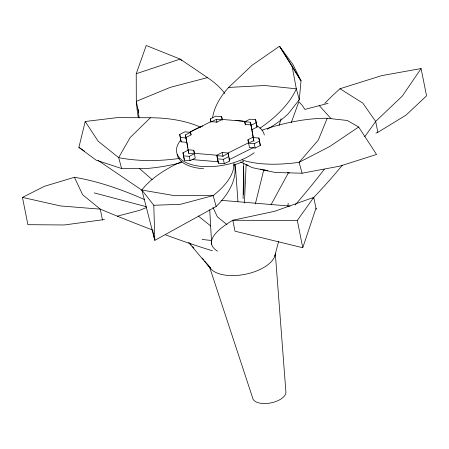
<?xml version="1.0" encoding="UTF-8"?>
<svg xmlns="http://www.w3.org/2000/svg" width="449" height="449" viewBox="0 0 449 449"><rect width="100%" height="100%" fill="white"/><g stroke="black" fill="none" stroke-linecap="round" stroke-linejoin="round"><path stroke-width="0.67" d="M243.083 198.654L243.751 162.97M243.672 194.411L243.975 183.209L243.588 166.377M244.419 203.015L246.125 164.648L248.078 165.249M181.778 162.493A106.183 48.531 -17.4 0 1 145.56 168.577L121.634 168.527L96.226 160.186L78.889 147.395L85.209 121.499L116.948 117.644L150.404 117.745A106.503 55.216 -11.3 0 1 200.591 127.258M255.352 203.93L263.715 170.064L265.797 170.149M274.782 256.087L278.666 241.186M279.155 125.451L281.04 118.716M313.772 197.358L297.311 220.442L232.818 220.268L234.995 231.184L302.766 247.736L315.956 208.274L313.772 197.358L274.698 211.277L232.818 220.268A195.725 38.906 -11.1 0 0 217.501 251.159M138.326 117.761A195.725 168.992 28.7 0 1 136.316 101.345L136.221 73.737L146.234 45.506L180.161 59.088L207.483 77.615A149.006 83.559 -11.4 0 1 224.91 93.577M291.221 122.734L298.871 101.704L302.244 105.414L304.916 109.416L328.062 103.349M240.698 161.982L252.226 167.645L275.209 172.489L302.07 173.213L339.725 166.158L376.548 154.467L358.65 127.022L347.273 120.472L327.209 118.267L318.274 140.127L299.107 162.314A114.821 46.954 -18.5 0 1 242.219 159.973M271 204.795L288.359 172.921M375.936 133.084L377.845 132.332L406.014 115.129L426.55 95.85L421.095 68.557L402.315 96.052L375.667 121.415A203.1 62.742 -52.3 0 1 364.751 136.636M150.404 117.745L130.087 137.596L118.676 157.627L121.634 168.527M212.602 117.924A106.503 56.989 -16.9 0 1 228.653 87.437L252.024 65.318L279.525 46.236L292.933 64.488L301.015 80.871L299.292 99.717L288.286 113.726A106.183 50.434 -11.8 0 1 267.278 129.256M298.192 100.582L299.292 99.717L296.334 88.818L292.075 66.138L279.525 46.236L301.015 80.871L292.075 66.138M358.65 127.022L329.718 146.514L299.107 162.314L302.07 173.213M234.412 164.042A114.506 56.209 -15.7 0 1 216.137 206.495L154.821 240.344L141.867 190.05A108.972 44.827 -11.2 0 1 181.957 161.376M104.499 219.533L64.314 224.971L27.905 224.685L22.45 197.392L44.507 186.273L74.427 177.288A195.725 74.888 33.5 0 1 144.37 199.524M210.396 118.878L210.963 122.066L210.396 118.878L215.75 116.19L221.671 116.689L222.294 119.804M185.965 137.961L180.274 137.484L179.729 134.419L184.876 131.832L190.572 132.309L185.42 134.896L188.765 153.334M179.729 134.419L181.143 141.85L186.84 142.327L185.88 137.523L191.027 134.936L190.483 131.871L210.873 121.628L216.794 122.128L222.148 119.434L244.694 121.325L245.407 124.884M211.558 121.769L216.317 119.378L222.238 119.872L221.671 116.689M182.996 152.8L188.142 150.213L188.687 153.277L194.378 153.754L189.231 156.342L183.54 155.865L182.996 152.8L184.41 160.231L190.101 160.708L195.253 158.121L193.749 150.252L188.058 149.775M251.019 125.305L256.166 122.717L255.621 119.653L249.93 119.176L244.784 121.763L250.475 122.24L250.974 124.738M255.621 119.653L257.041 127.084L251.889 129.671L250.929 124.867L245.238 124.39L244.694 121.325M194.294 153.317L216.839 155.208L222.193 152.52L228.114 153.014L248.505 142.776L247.96 139.712L253.107 137.125L250.475 122.24M254.286 143.686L259.432 141.104L258.888 138.039L253.197 137.562L253.741 140.627L248.589 143.209L254.286 143.686L255.155 148.058L260.302 145.47L259.758 142.406M217.49 158.834L223.411 159.328L228.766 156.639L228.199 153.451L222.844 156.14L216.923 155.646L218.366 163.2L224.281 163.694L229.641 161.006L229.074 157.818M229.012 159.771L253.724 147.356M146.396 207.561L139.746 210.3L117.38 216.16M136.221 73.737L180.161 59.088L181.637 60.559M324.762 103.365A195.725 112.946 -59.6 0 1 340.016 88.728L381.751 75.606L421.095 68.557M207.483 77.615L170.199 87.381L136.316 101.345L138.5 112.261A187.665 159.423 23.8 0 0 139.055 117.683M228.653 87.437L264.579 85.506L296.334 88.818A106.503 54.756 -19.4 0 1 259.864 128.274M216.137 206.495L213.18 195.596L174.773 195.708L141.867 190.05L153.799 205.266L180.296 204.346L213.18 195.596A114.821 45.27 -13.9 0 0 233.878 163.414M255.155 148.058L249.464 147.575L247.96 139.712M191.998 159.569L218.489 161.786M221.009 200.316L290.127 206.108M267.901 170.519L263.715 170.064L260.459 169.065M287.427 172.646L289.515 172.876M22.45 197.392L60.469 205.945L100.284 209.15A195.725 18.274 23.6 0 0 153.025 230.18M94.189 192.874L146.256 206.703M340.016 88.728L362.826 103.141L375.667 121.415L377.845 132.332M78.889 147.395L84.693 151.335M98.039 160.394L142.148 190.342M198.239 216.003L210.822 226.049M226.992 224.652L217.383 216.811L212.966 207.438M139.504 168.56L152.183 179.639M319.312 105.644L330.941 118.547M189.343 242.915L191.195 244.98M192.582 246.523L193.968 248.073M188.653 242.561L210.643 268.564L207.387 264.034M202.46 258.141L203.751 259.786M204.615 260.886L210.643 268.564M85.209 121.499L98.174 141.239L118.676 157.627A106.503 51.686 -9.8 0 0 179.224 158.452M74.427 177.288L82.667 194.782L100.284 209.15L102.462 220.066M209.638 267.234L252.68 398.039A16.91 8.25 -11.3 0 0 270.725 402.933A16.91 8.25 -11.3 0 0 285.878 391.579L275.327 253.747M152.761 230.837L154.821 240.344L153.799 205.266M297.311 220.442L302.766 247.736M256.166 122.717L257.041 127.084M258.888 138.039L260.302 145.47M253.107 137.125L253.943 141.306M222.148 119.434L222.238 119.872M228.114 153.014L229.641 161.006M216.317 119.378L216.94 122.498M222.193 152.52L223.013 156.639M223.411 159.328L224.281 163.694M216.839 155.208L218.366 163.2M190.483 131.871L191.072 134.807M193.749 150.252L194.434 153.687M185.42 134.896L185.92 137.388M189.231 156.342L190.101 160.708M183.54 155.865L184.41 160.231M251.698 128.358L253.388 137.888M186.885 142.372L187.85 147.816M188.097 149.18L188.339 150.538M180.599 138.786L181.143 141.85M235.298 164.446L237.936 201.494M138.337 109.511L138.5 112.261M209.722 209.694L211.67 244.284M254.151 152.744A44.642 21.776 -11.3 0 1 196.819 165.81A44.642 21.776 -11.3 0 1 180.621 140.268M189.383 132.663A44.642 21.776 -11.3 0 1 202.791 126.034M235.776 120.579A44.642 21.776 -11.3 0 1 243.425 121.292M244.817 121.527A44.642 21.776 -11.3 0 1 246.175 121.797M256.514 125.501A44.642 21.776 -11.3 0 1 264.287 135.087M275.125 254.796A33.827 16.501 -11.3 0 1 244.851 274.367A33.827 16.501 -11.3 0 1 209.879 267.486M261.986 130.199A108.972 47.97 -20.4 0 1 327.209 118.267M288.168 203.245A56.372 27.501 -11.3 0 1 287.871 205.956M211.776 240.406A56.372 27.501 -11.3 0 1 202.078 239.311M212.371 250.744A195.725 18.274 23.6 0 1 165.799 234.945M324.313 169.273A217.888 52.292 -55.4 0 1 295.055 205.086M243.717 161.253A44.642 21.776 -11.3 0 1 233.368 165.109M203.599 168.723A44.642 21.776 -11.3 0 1 177.091 154.316M342.312 165.294A203.1 62.742 -52.3 0 1 312.891 198.329M315.956 208.274A195.343 8.75 -29 0 1 316.337 209.183"/></g></svg>
